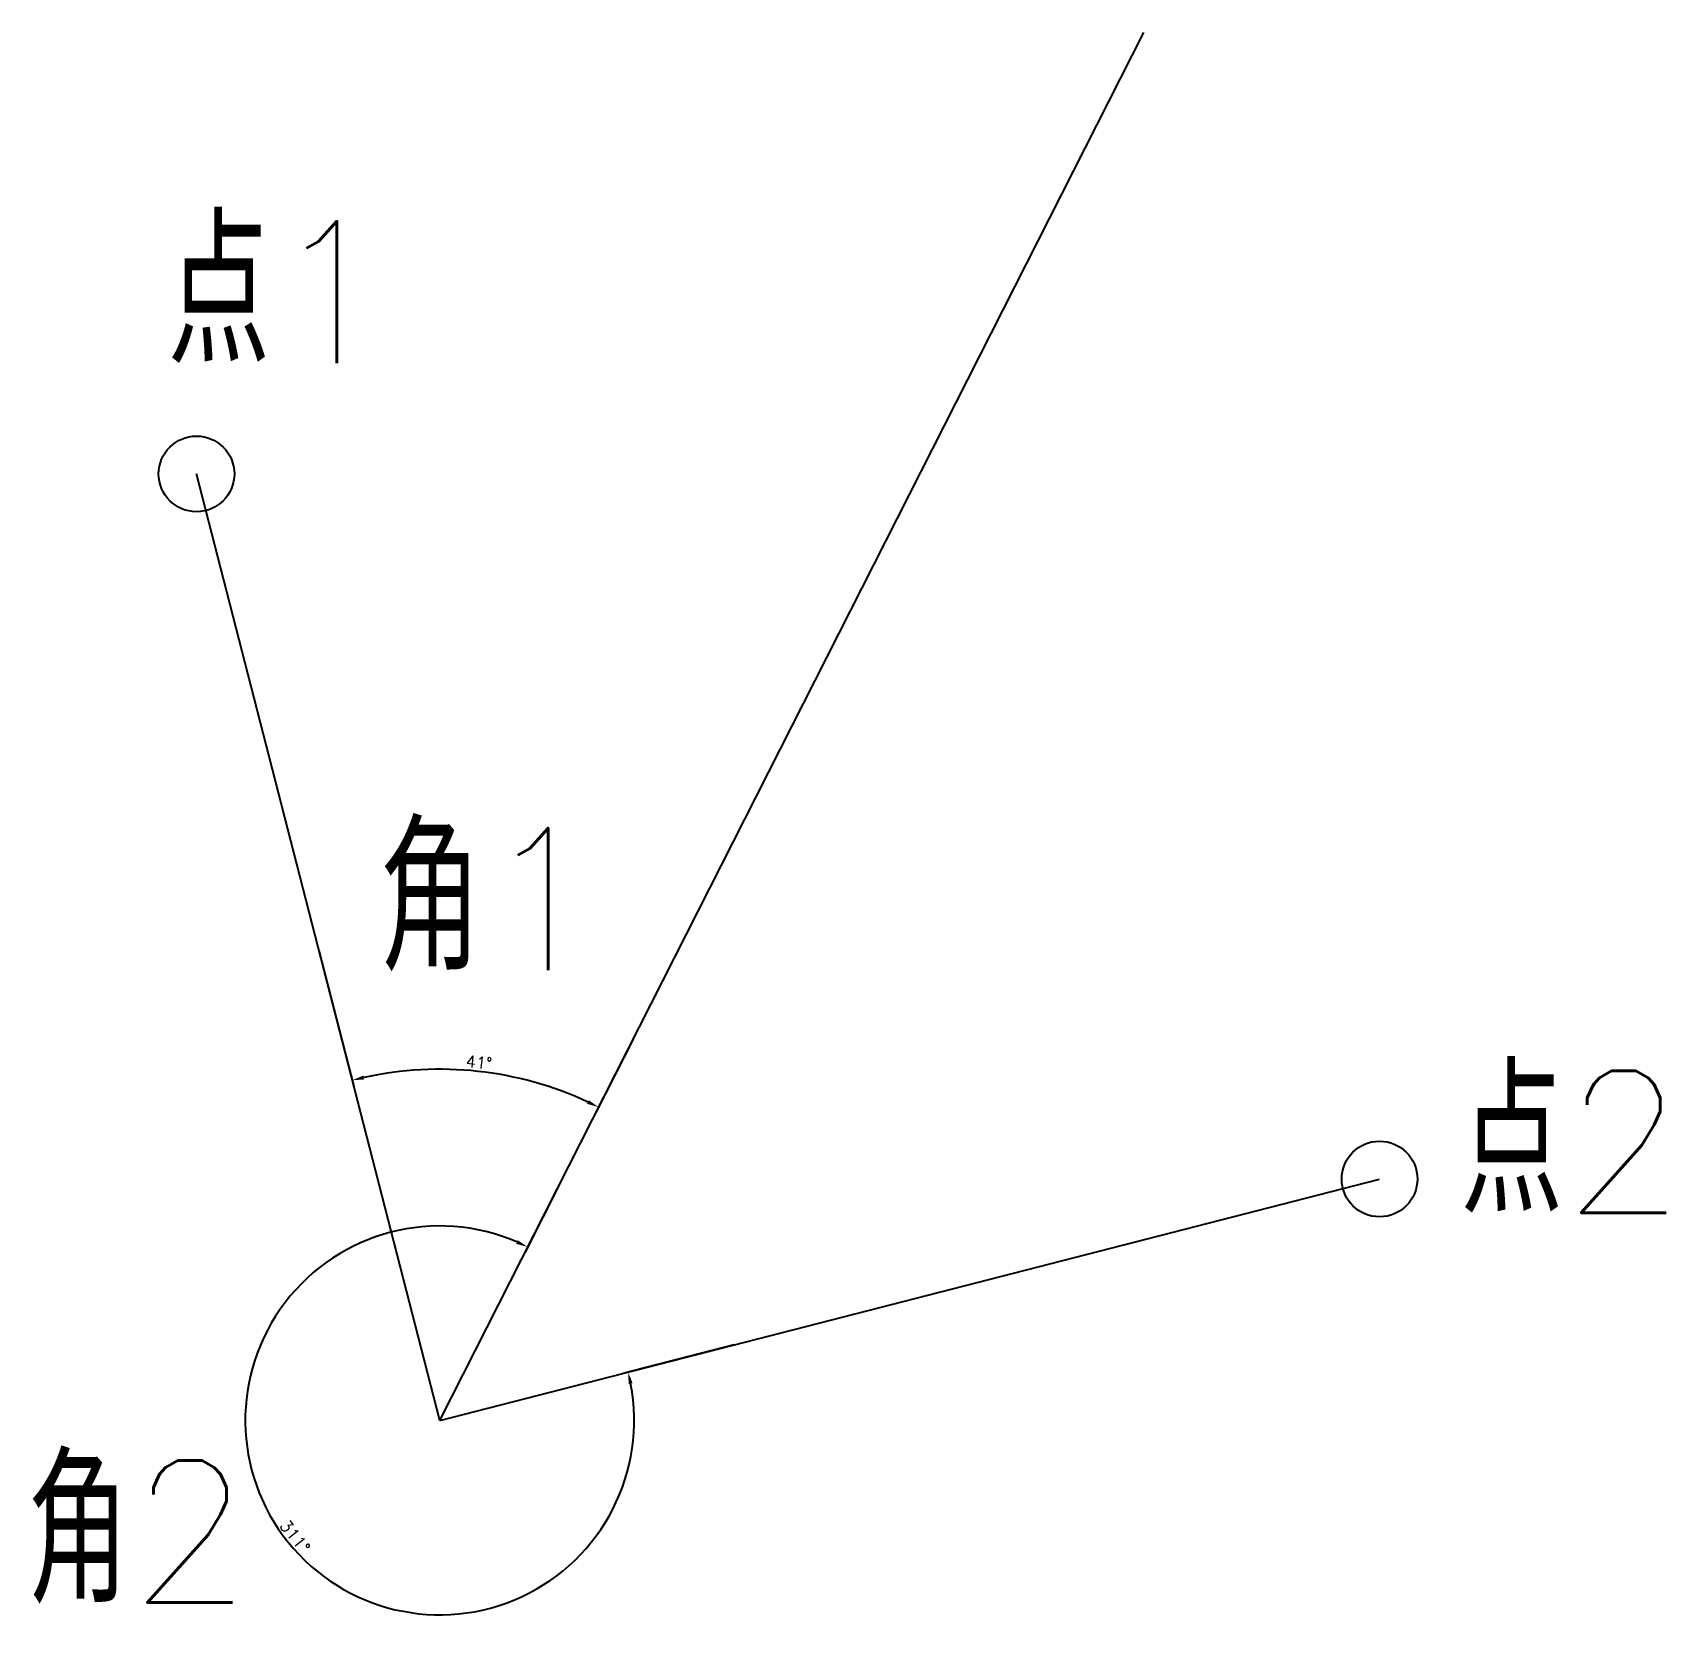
# Model space of a CAD drawing. Header units: millimetres. Extents: x 877 to 1222, y 356 to 694.
import ezdxf

# ---------------------------------------------------------------- set-up
doc = ezdxf.new("R2010")
doc.units = ezdxf.units.MM
doc.styles.get("Standard").update_dxf_attribs({"font": 'txt', "bigfont": 'gbcbig.shx'})
doc.dimstyles.new('ISO-25', dxfattribs={"dimtxt": 2.5, "dimasz": 2.5, "dimexe": 1.25, "dimexo": 0.625, "dimtad": 1, "dimtxsty": 'Standard', "dimcen": 2.5, "dimadec": 0, "dimazin": 0, "dimtfac": 1, "dimtmove": 0, "dimatfit": 3, "dimfxl": 1, "dimarcsym": 0})

# ---------------------------------------------------------------- blocks, each defined once
blk = doc.blocks.new('*D1')
at = {"color": 0, "lineweight": -2}
for p, q in [((937.11, 500.42), (944.5, 471.66)), ((1003.55, 481.58), (995.68, 466.06))]:
    blk.add_line(p, q, dxfattribs=at)
blk.add_arc((962.66, 400.95), 74.25, 65.0359, 102.4782, dxfattribs=at)
at = {"color": 0}
for points in [[(946.71, 473.05), (946.52, 473.86), (944.19, 472.87)], [(994.18, 468.64), (993.82, 467.89), (996.25, 467.18)]]:
    blk.add_solid(points, dxfattribs=at)
at = {"layer": 'Defpoints', "color": 0}
for p in [(936.95, 501.02), (1003.84, 482.13), (979.52, 473.27), (962.66, 400.95)]:
    blk.add_point(p, dxfattribs=at)
at = {"color": 0, "insert": (970.94, 476.63), "char_height": 2.5, "attachment_point": 5, "rotation": 353.757}
blk.add_mtext('41°', dxfattribs=at)
blk = doc.blocks.new('*D2')
at = {"color": 0, "lineweight": -2}
for p, q in [((988.21, 451.34), (980.69, 436.5)), ((1024.84, 416.93), (1001.27, 410.87))]:
    blk.add_line(p, q, dxfattribs=at)
blk.add_arc((962.66, 400.95), 41.11, 66.5918, 10.9223, dxfattribs=at)
at = {"color": 0}
for points in [[(979.17, 439.05), (978.82, 438.3), (981.26, 437.61)], [(1002.62, 408.65), (1003.43, 408.83), (1002.48, 411.18)]]:
    blk.add_solid(points, dxfattribs=at)
at = {"layer": 'Defpoints', "color": 0}
for p in [(988.5, 451.89), (1025.44, 417.08), (922.63, 410.29), (962.66, 400.95)]:
    blk.add_point(p, dxfattribs=at)
at = {"color": 0, "insert": (932.07, 376.39), "char_height": 2.5, "attachment_point": 5, "rotation": 308.757}
blk.add_mtext('311°', dxfattribs=at)

msp = doc.modelspace()

# ---------------------------------------------------------------- linework, layer by layer
for q in [(1111.492, 694.399), (911.247, 601.091), (1161.332, 451.99)]:
    msp.add_line((962.661, 400.953), q)
for centre in [(911.247, 601.091), (1161.332, 451.99)]:
    msp.add_circle(centre, 8)

# ---------------------------------------------------------------- texts
for s, p in [('点1', (905.174, 624.517)), ('角1', (949.826, 496.185)), ('点2', (1178.496, 444.852)), ('角2', (875.407, 362.449))]:
    msp.add_text(s, height=30).set_placement(p)

# ---------------------------------------------------------------- dimensions: what is measured, and where the dimension line sits
for base, p1, p2, picture, middle in [((979.524, 473.265), (1003.835, 482.135), (936.954, 501.022), '*D1', (970.94, 476.629)), ((922.628, 410.289), (988.497, 451.894), (1025.444, 417.082), '*D2', (932.067, 376.393))]:
    dim = msp.add_angular_dim_3p(base=base, center=(962.661, 400.953), p1=p1, p2=p2, dimstyle='ISO-25')
    dim.commit()
    dim.dimension.update_dxf_attribs({"geometry": picture, "text_midpoint": middle})

doc.saveas('drawing.dxf')
